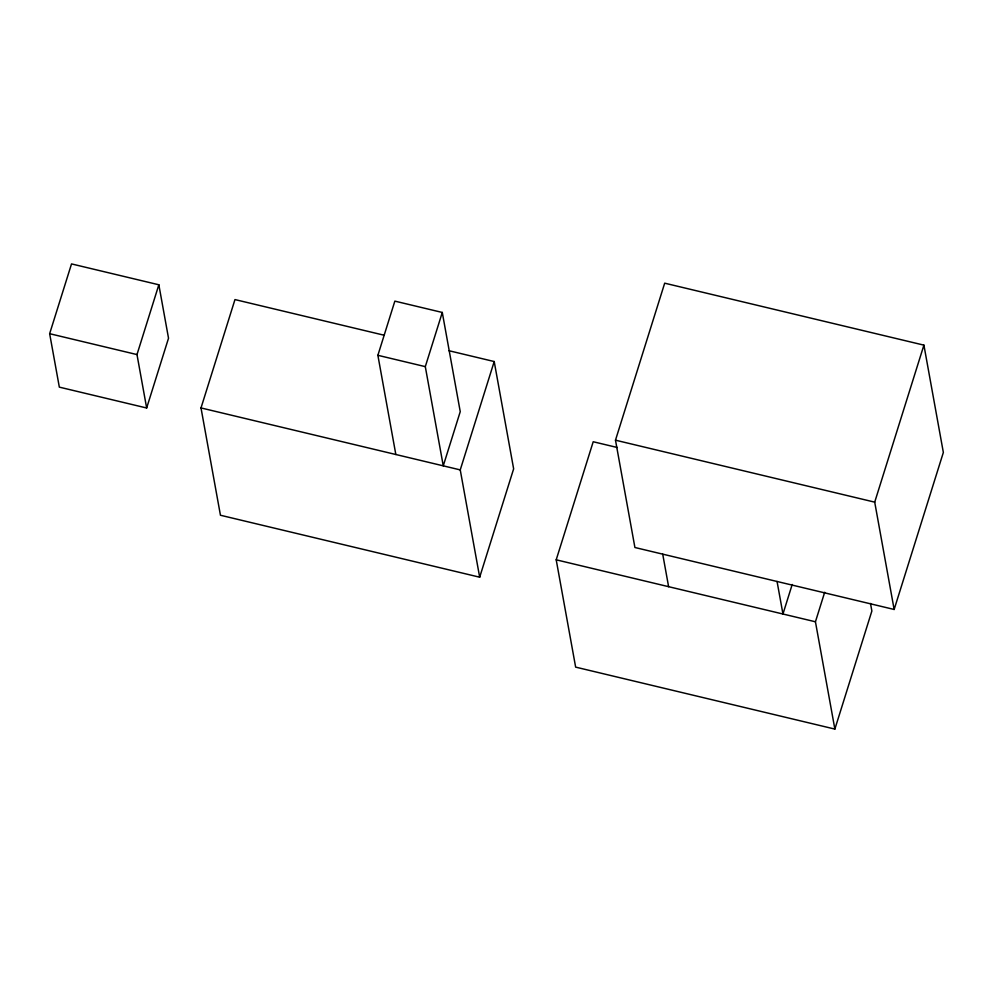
<?xml version="1.0" encoding="UTF-8"?>
<svg xmlns="http://www.w3.org/2000/svg" width="993" height="993" viewBox="0 0 993 993"><rect width="100%" height="100%" fill="white"/><g stroke="black" fill="none" stroke-linecap="round" stroke-linejoin="round"><path stroke-width="1.49" d="M49.65 333.698L71.521 263.915L158.843 284.78L168.525 338.216L146.654 407.999L59.332 387.133L49.65 333.698L136.984 354.575L146.654 407.999M136.984 354.575L158.843 284.78M448.985 350.728L494.204 361.539L513.642 468.845L479.681 577.206L220.446 515.243L201.008 407.937L234.969 299.576L384.179 335.237M395.835 454.496L377.874 355.308L394.854 301.127L442.282 312.46L460.243 411.661L443.263 465.841L425.302 366.64L442.282 312.46M479.681 577.206L460.243 469.9L494.204 361.539M870.501 603.459L871.866 611.018L834.865 729.085L575.642 667.122L556.204 559.816L593.206 441.748L617.323 447.508M615.486 440.184L664.689 283.179L923.912 345.142L943.35 452.448L894.147 609.466L634.912 547.503L615.486 440.184L874.709 502.148L894.147 609.466M792.203 584.492L782.956 614.009L777.06 581.476M834.865 729.085L815.439 621.779L824.686 592.262M874.709 502.148L923.912 345.142M377.874 355.308L425.302 366.64M201.008 407.937L460.243 469.9M556.204 559.816L815.439 621.779M662.716 554.144L668.612 586.689"/></g></svg>
